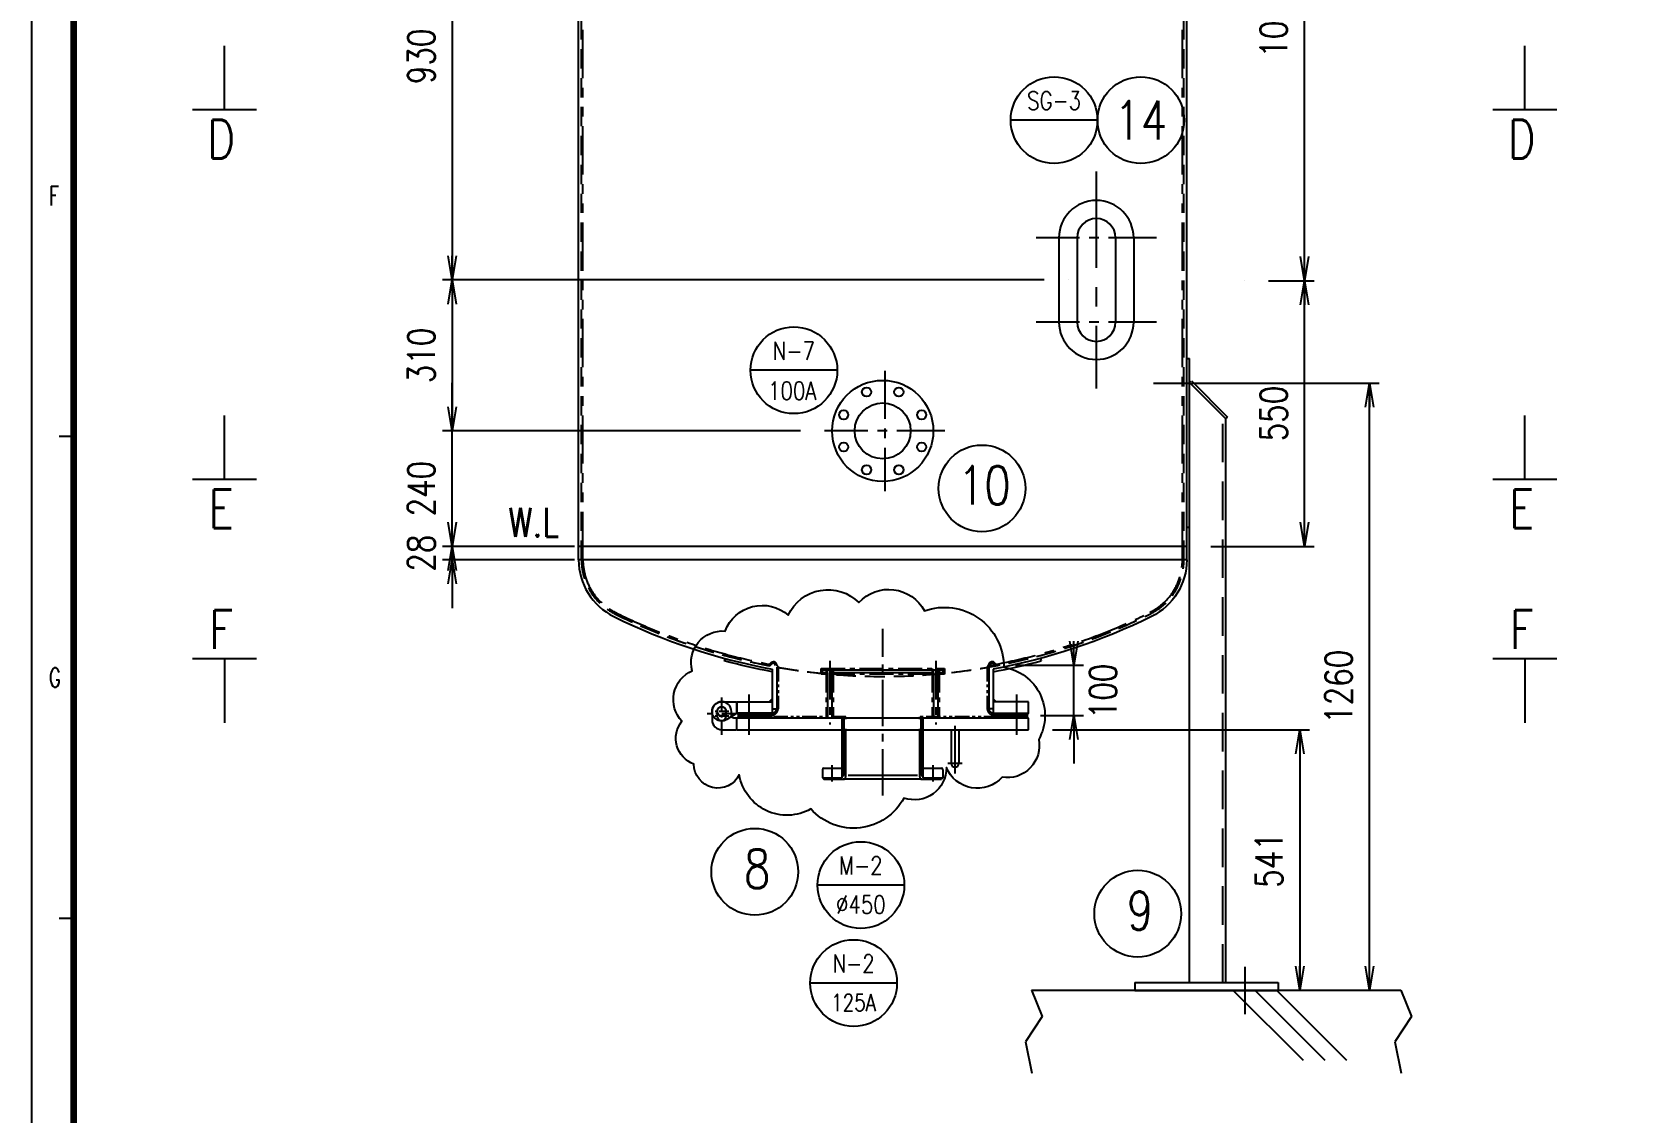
# Model space of a CAD drawing. Extents: x 0 to 36769, y -42 to 11490.
# Drawn here: x 0 to 3302, y 3990 to 6233 of the extents above; entities that cross this region are included whole.
import ezdxf
from ezdxf.enums import TextEntityAlignment as Align

# ---------------------------------------------------------------- set-up
doc = ezdxf.new("R2010")
doc.units = 0
doc.header["$LTSCALE"] = 160
doc.header["$MEASUREMENT"] = 0
for name, pattern in [('ACAD_ISO04W100', [30.5, 24, -3, 0.5, -3]), ('CENTER', [2, 1.25, -0.25, 0.25, -0.25]), ('CENTER2', [1.125, 0.75, -0.125, 0.125, -0.125]), ('DASHED', [0.75, 0.5, -0.25]), ('HIDDEN', [0.375, 0.25, -0.125]), ('PHANTOM2', [1.25, 0.625, -0.125, 0.125, -0.125, 0.125, -0.125])]:
    doc.linetypes.add(name, pattern=pattern)
doc.layers.get('0').update_dxf_attribs({"linetype": 'CONTINUOUS'})
doc.layers.get('DEFPOINTS').update_dxf_attribs({"linetype": 'CONTINUOUS'})
for name, color, linetype in [('3', 2, 'CONTINUOUS'), ('CAS', 30, 'CONTINUOUS'), ('DIM', 7, 'CONTINUOUS'), ('EQI', 3, 'CONTINUOUS'), ('T-F', 7, 'CONTINUOUS'), ('T-N', 4, 'CONTINUOUS'), ('TEXT', 7, 'CONTINUOUS'), ('ZL', 5, 'CONTINUOUS'), ('圖層1', 2, 'ACAD_ISO04W100'), ('機器', 3, 'CONTINUOUS')]:
    doc.layers.add(name, color=color, linetype=linetype)
doc.styles.add('NMS', font='romans.shx', dxfattribs={"width": 0.7, "bigfont": 'EXTFONT.shx'})
doc.styles.add('NMS2', font='romans.shx', dxfattribs={"width": 0.7})
doc.styles.add('ROMANSEXTFONT', font='romans.shx', dxfattribs={"width": 0.8, "bigfont": 'extfont.shx'})
doc.dimstyles.get("Standard").update_dxf_attribs({"dimscale": 20, "dimtxt": 2.8, "dimasz": 2.5, "dimexe": 1, "dimexo": 2.5, "dimgap": 0.8, "dimtad": 1, "dimdec": 0, "dimrnd": 0.5, "dimzin": 9, "dimdsep": 46, "dimtxsty": 'ROMANSEXTFONT', "dimblk": 'OPEN', "dimcen": -0.6, "dimclrd": 256, "dimclre": 256, "dimclrt": 2, "dimadec": 0, "dimazin": 0, "dimtfac": 1, "dimtdec": 0, "dimtmove": 1, "dimatfit": 3, "dimldrblk": 'OPEN', "dimfxl": 0, "dimtvp": 1, "dimtolj": 1, "dimtzin": 9, "dimarcsym": 0})

# ---------------------------------------------------------------- blocks, each defined once
blk = doc.blocks.new('_OPEN')
at = {"color": 0, "linetype": 'ByBlock'}
for p, q in [((-1, 0.167), (0, 0)), ((0, 0), (-1, -0.167)), ((0, 0), (-1, 0))]:
    blk.add_line(p, q, dxfattribs=at)
blk = doc.blocks.new('*D52')
at = {"linetype": 'ByBlock'}
for p, q in [((2566.4, 6795.7), (2661.1, 6795.7)), ((2641.1, 5716.2), (2641.1, 6795.7)), ((2516.4, 5716.2), (2516.4, 5716.2)), ((2566.4, 5716.2), (2661.1, 5716.2))]:
    blk.add_line(p, q, dxfattribs=at)
at = {"layer": 'DEFPOINTS', "linetype": 'ByBlock'}
for p in [(2516.4, 6795.7), (2516.4, 5716.2)]:
    blk.add_point(p, dxfattribs=at)
at = {"linetype": 'ByBlock', "xscale": 50, "yscale": 50, "zscale": 50}
for p, rotation in [((2641.1, 6795.7), 90), ((2641.1, 5716.2), 270)]:
    blk.add_blockref('_OPEN', p, dxfattribs=dict(at, rotation=rotation))
at = {"color": 2, "linetype": 'ByBlock', "insert": (2577.1, 6255.9), "char_height": 56, "attachment_point": 5, "rotation": 90, "style": 'ROMANSEXTFONT'}
blk.add_mtext('1080', dxfattribs=at)
blk = doc.blocks.new('*D51')
at = {"linetype": 'ByBlock'}
for p, q in [((2566.4, 5716.2), (2661.1, 5716.2)), ((2641.1, 5164.7), (2641.1, 5716.2)), ((2396.7, 5164.7), (2396.7, 5164.7)), ((2446.7, 5164.7), (2661.1, 5164.7))]:
    blk.add_line(p, q, dxfattribs=at)
at = {"layer": 'DEFPOINTS', "linetype": 'ByBlock'}
for p in [(2516.4, 5716.2), (2396.7, 5164.7)]:
    blk.add_point(p, dxfattribs=at)
at = {"linetype": 'ByBlock', "xscale": 50, "yscale": 50, "zscale": 50}
for p, rotation in [((2641.1, 5716.2), 90), ((2641.1, 5164.7), 270)]:
    blk.add_blockref('_OPEN', p, dxfattribs=dict(at, rotation=rotation))
at = {"color": 2, "linetype": 'ByBlock', "insert": (2577.1, 5440.4), "char_height": 56, "attachment_point": 5, "rotation": 90, "style": 'ROMANSEXTFONT'}
blk.add_mtext('550', dxfattribs=at)
blk = doc.blocks.new('OPEN')
blk = doc.blocks.new('*D48')
at = {"linetype": 'ByBlock'}
for p, q in [((2081.5, 6645.7), (852.2, 6645.7)), ((872.2, 6645.7), (872.2, 5717.7)), ((2131.5, 6645.7), (2131.5, 6645.7)), ((2100.4, 5717.7), (852.2, 5717.7))]:
    blk.add_line(p, q, dxfattribs=at)
at = {"layer": 'DEFPOINTS', "linetype": 'ByBlock'}
for p in [(2131.5, 6645.7), (2150.4, 5717.7)]:
    blk.add_point(p, dxfattribs=at)
at = {"linetype": 'ByBlock', "xscale": 50, "yscale": 50, "zscale": 50}
for p, rotation in [((872.2, 6645.7), 90), ((872.2, 5717.7), 270)]:
    blk.add_blockref('_OPEN', p, dxfattribs=dict(at, rotation=rotation))
at = {"color": 2, "linetype": 'ByBlock', "insert": (808.2, 6181.7), "char_height": 56, "attachment_point": 5, "rotation": 90, "style": 'ROMANSEXTFONT'}
blk.add_mtext('930', dxfattribs=at)
blk = doc.blocks.new('*D47')
at = {"linetype": 'ByBlock'}
for p, q in [((2100.4, 5717.7), (852.2, 5717.7)), ((872.2, 5717.7), (872.2, 5404.3)), ((2150.4, 5717.7), (2150.4, 5717.7)), ((907.3, 5404.3), (852.2, 5404.3))]:
    blk.add_line(p, q, dxfattribs=at)
at = {"layer": 'DEFPOINTS', "linetype": 'ByBlock'}
for p in [(2150.4, 5717.7), (957.3, 5404.3)]:
    blk.add_point(p, dxfattribs=at)
at = {"linetype": 'ByBlock', "xscale": 50, "yscale": 50, "zscale": 50}
for p, rotation in [((872.2, 5717.7), 90), ((872.2, 5404.3), 270)]:
    blk.add_blockref('_OPEN', p, dxfattribs=dict(at, rotation=rotation))
at = {"color": 2, "linetype": 'ByBlock', "insert": (808.2, 5561), "char_height": 56, "attachment_point": 5, "rotation": 90, "style": 'ROMANSEXTFONT'}
blk.add_mtext('310', dxfattribs=at)
blk = doc.blocks.new('*D46')
at = {"linetype": 'ByBlock'}
for p, q in [((872.2, 5214.7), (872.2, 5264.7)), ((1126.3, 5164.7), (852.2, 5164.7)), ((872.2, 5136.7), (872.2, 5164.7)), ((1126.3, 5136.7), (852.2, 5136.7)), ((872.2, 5086.7), (872.2, 5036.7))]:
    blk.add_line(p, q, dxfattribs=at)
at = {"layer": 'DEFPOINTS', "linetype": 'ByBlock'}
for p in [(1176.3, 5164.7), (1176.3, 5136.7)]:
    blk.add_point(p, dxfattribs=at)
at = {"linetype": 'ByBlock', "xscale": 50, "yscale": 50, "zscale": 50}
for p, rotation in [((872.2, 5164.7), 270), ((872.2, 5136.7), 90)]:
    blk.add_blockref('_OPEN', p, dxfattribs=dict(at, rotation=rotation))
at = {"color": 2, "linetype": 'ByBlock', "insert": (808.2, 5150.7), "char_height": 56, "attachment_point": 5, "rotation": 90, "style": 'ROMANSEXTFONT'}
blk.add_mtext('28', dxfattribs=at)
blk = doc.blocks.new('*D38')
at = {"linetype": 'ByBlock'}
for p, q in [((872.2, 5454.3), (872.2, 5504.3)), ((1594.8, 5404.3), (852.2, 5404.3)), ((872.2, 5164.7), (872.2, 5404.3)), ((1076.3, 5164.7), (852.2, 5164.7)), ((872.2, 5114.7), (872.2, 5064.7))]:
    blk.add_line(p, q, dxfattribs=at)
at = {"layer": 'DEFPOINTS', "linetype": 'ByBlock'}
for p in [(1644.8, 5404.3), (1126.3, 5164.7)]:
    blk.add_point(p, dxfattribs=at)
at = {"linetype": 'ByBlock', "xscale": 50, "yscale": 50, "zscale": 50}
for p, rotation in [((872.2, 5404.3), 270), ((872.2, 5164.7), 90)]:
    blk.add_blockref('_OPEN', p, dxfattribs=dict(at, rotation=rotation))
at = {"color": 2, "linetype": 'ByBlock', "insert": (808.2, 5284.5), "char_height": 56, "attachment_point": 5, "rotation": 90, "style": 'ROMANSEXTFONT'}
blk.add_mtext('240', dxfattribs=at)
blk = doc.blocks.new('*D32')
at = {"linetype": 'ByBlock'}
for p, q in [((2068.2, 4784.3), (2068.2, 4784.3)), ((2118.2, 4784.3), (2651.1, 4784.3)), ((2631.1, 4784.3), (2631.1, 4243.3)), ((2619, 4243.3), (2651.1, 4243.3))]:
    blk.add_line(p, q, dxfattribs=at)
at = {"layer": 'DEFPOINTS', "linetype": 'ByBlock'}
for p in [(2068.2, 4784.3), (2569, 4243.3)]:
    blk.add_point(p, dxfattribs=at)
at = {"linetype": 'ByBlock', "xscale": 50, "yscale": 50, "zscale": 50}
for p, rotation in [((2631.1, 4784.3), 90), ((2631.1, 4243.3), 270)]:
    blk.add_blockref('_OPEN', p, dxfattribs=dict(at, rotation=rotation))
at = {"color": 2, "linetype": 'ByBlock', "insert": (2567.1, 4513.8), "char_height": 56, "attachment_point": 5, "rotation": 90, "style": 'ROMANSEXTFONT'}
blk.add_mtext('\\A1;541', dxfattribs=at)
blk = doc.blocks.new('*D31')
at = {"linetype": 'ByBlock'}
for p, q in [((2327.7, 5503.4), (2795.7, 5503.4)), ((2775.7, 4243.3), (2775.7, 5503.4)), ((2479.8, 4243.3), (2479.8, 4243.3)), ((2529.8, 4243.3), (2795.7, 4243.3))]:
    blk.add_line(p, q, dxfattribs=at)
at = {"layer": 'DEFPOINTS', "linetype": 'ByBlock'}
for p in [(2277.7, 5503.4), (2479.8, 4243.3)]:
    blk.add_point(p, dxfattribs=at)
at = {"linetype": 'ByBlock', "xscale": 50, "yscale": 50, "zscale": 50}
for p, rotation in [((2775.7, 5503.4), 90), ((2775.7, 4243.3), 270)]:
    blk.add_blockref('_OPEN', p, dxfattribs=dict(at, rotation=rotation))
at = {"color": 2, "linetype": 'ByBlock', "insert": (2711.7, 4873.3), "char_height": 56, "attachment_point": 5, "rotation": 90, "style": 'ROMANSEXTFONT'}
blk.add_mtext('\\A1;1260', dxfattribs=at)
blk = doc.blocks.new('*D25')
at = {"linetype": 'ByBlock'}
for p, q in [((4966, 6624.4), (5319, 7771.3)), ((0, 0), (0, 0)), ((0, 0), (0, 0))]:
    blk.add_line(p, q, dxfattribs=at)
at = {"layer": 'DEFPOINTS', "linetype": 'ByBlock'}
for p in [(5333.7, 7819.1), (4966, 6624.4)]:
    blk.add_point(p, dxfattribs=at)
at = {"linetype": 'ByBlock', "xscale": 50, "yscale": 50, "zscale": 50, "rotation": 72.89352933691806}
blk.add_blockref('_OPEN', (5333.7, 7819.1), dxfattribs=at)
at = {"color": 2, "linetype": 'ByBlock', "insert": (5082.4, 7182.3), "char_height": 56, "attachment_point": 5, "rotation": 72.8935, "style": 'ROMANSEXTFONT'}
blk.add_mtext('\\A1;R1250', dxfattribs=at)
blk = doc.blocks.new('*D24')
at = {"linetype": 'ByBlock'}
for p, q in [((5565, 7776.4), (5593.5, 7817.5)), ((5536.4, 7735.3), (5465.1, 7632.7)), ((0, 0), (0, 0)), ((0, 0), (0, 0))]:
    blk.add_line(p, q, dxfattribs=at)
at = {"layer": 'DEFPOINTS', "linetype": 'ByBlock'}
for p in [(5536.4, 7735.3), (5465.1, 7632.7)]:
    blk.add_point(p, dxfattribs=at)
at = {"linetype": 'ByBlock', "xscale": 50, "yscale": 50, "zscale": 50, "rotation": 235.2205729435929}
blk.add_blockref('_OPEN', (5536.4, 7735.3), dxfattribs=at)
at = {"color": 2, "linetype": 'ByBlock', "insert": (5423.1, 7668.9), "char_height": 56, "attachment_point": 5, "rotation": 55.2206, "style": 'ROMANSEXTFONT'}
blk.add_mtext('\\A1;R125', dxfattribs=at)
blk = doc.blocks.new('*D23')
at = {"linetype": 'ByBlock'}
for p, q in [((4966.2, 6145), (5394.6, 5024.1)), ((0, 0), (0, 0)), ((0, 0), (0, 0))]:
    blk.add_line(p, q, dxfattribs=at)
at = {"layer": 'DEFPOINTS', "linetype": 'ByBlock'}
for p in [(4966.2, 6145), (5412.5, 4977.4)]:
    blk.add_point(p, dxfattribs=at)
at = {"linetype": 'ByBlock', "xscale": 50, "yscale": 50, "zscale": 50, "rotation": 290.9180605110514}
blk.add_blockref('_OPEN', (5412.5, 4977.4), dxfattribs=at)
at = {"color": 2, "linetype": 'ByBlock', "insert": (5286.9, 5440.3), "char_height": 56, "attachment_point": 5, "rotation": 290.9181, "style": 'ROMANSEXTFONT'}
blk.add_mtext('\\A1;R1250', dxfattribs=at)
blk = doc.blocks.new('*D22')
at = {"linetype": 'ByBlock'}
for p, q in [((5571.5, 5071), (5465.1, 5136.7)), ((5614, 5044.7), (5656.6, 5018.5)), ((0, 0), (0, 0)), ((0, 0), (0, 0))]:
    blk.add_line(p, q, dxfattribs=at)
at = {"layer": 'DEFPOINTS', "linetype": 'ByBlock'}
for p in [(5465.1, 5136.7), (5571.5, 5071)]:
    blk.add_point(p, dxfattribs=at)
at = {"linetype": 'ByBlock', "xscale": 50, "yscale": 50, "zscale": 50, "rotation": 148.3117169983827}
blk.add_blockref('_OPEN', (5571.5, 5071), dxfattribs=at)
at = {"color": 2, "linetype": 'ByBlock', "insert": (5685.6, 5055.6), "char_height": 56, "attachment_point": 5, "rotation": 328.3117, "style": 'ROMANSEXTFONT'}
blk.add_mtext('\\A1;R125', dxfattribs=at)
blk = doc.blocks.new('A$C2332115C')
at = {"layer": 'CAS'}
for p, q in [((22.2, 171.6), (0, 117)), ((0, 117), (34.7, 65)), ((34.7, 65), (21.7, 0))]:
    blk.add_line(p, q, dxfattribs=at)
blk = doc.blocks.new('*D21')
at = {"linetype": 'ByBlock'}
for p, q in [((1414.7, 10112.8), (2116.6, 9852)), ((0, 0), (0, 0)), ((0, 0), (0, 0))]:
    blk.add_line(p, q, dxfattribs=at)
at = {"layer": 'DEFPOINTS', "linetype": 'ByBlock'}
for p in [(1367.8, 10130.2), (2163.5, 9834.6)]:
    blk.add_point(p, dxfattribs=at)
at = {"linetype": 'ByBlock', "xscale": 50, "yscale": 50, "zscale": 50}
for p, rotation in [((1367.8, 10130.2), 159.6156854471836), ((2163.5, 9834.6), 339.615685447184)]:
    blk.add_blockref('_OPEN', p, dxfattribs=dict(at, rotation=rotation))
at = {"color": 2, "linetype": 'ByBlock', "insert": (1644.5, 10086.4), "char_height": 56, "attachment_point": 5, "rotation": 339.6157, "style": 'ROMANSEXTFONT'}
blk.add_mtext('\\A1;∅849', dxfattribs=at)

msp = doc.modelspace()

# ---------------------------------------------------------------- hatches: boundary and pattern name
at = {"layer": '機器'}
h = msp.add_hatch(dxfattribs=at)
h.set_pattern_fill('ANSI31', color=4, scale=20, style=0)
h.set_pattern_definition([(315, (-5770.5111, 6176.5934), (-1.76776695, -1.76776695), [])])
h.paths.add_polyline_path([(1465.65937, 4811.25832), (1535.65937, 4811.25832), (1535.65937, 4815.25832), (1465.65937, 4815.25832)])
h = msp.add_hatch(dxfattribs=at)
h.set_pattern_fill('ANSI31', color=4, scale=20, style=0)
h.set_pattern_definition([(225, (9301.83, 6176.5934), (1.76776695, -1.76776695), [])])
h.paths.add_polyline_path([(2065.65937, 4811.25832), (1995.65937, 4811.25832), (1995.65937, 4815.25832), (2065.65937, 4815.25832)])

# ---------------------------------------------------------------- linework, layer by layer
at = {"color": 7}
for p, q in [((2211.33608, 6049.32659), (2031.33608, 6049.32659)), ((1671.32314, 5530.2245), (1491.32314, 5530.2245))]:
    msp.add_line(p, q, dxfattribs=at)
for centre in [(2121.33608, 6049.32659), (1581.32314, 5530.2245)]:
    msp.add_circle(centre, 90, dxfattribs=at)
at = {"layer": '3', "color": 1, "linetype": 'CENTER2', "ltscale": 0.8}
msp.add_line((1765.6552, 4647.49482), (1765.6552, 4993.54189), dxfattribs=at)
at = {"layer": 'CAS'}
for p, q in [((2840.86315, 4243.25832), (2074.64125, 4243.25832)), ((2638.60733, 4097.69652), (2493.04553, 4243.25832)), ((2683.86216, 4097.69652), (2538.30037, 4243.25832)), ((2729.117, 4097.69652), (2583.5552, 4243.25832))]:
    msp.add_line(p, q, dxfattribs=at)
at = {"layer": 'DIM'}
for p, q in [((2041.33341, 4918.25895), (2182.41634, 4918.25895)), ((2162.41634, 4813.76636), (2162.41634, 4918.25895)), ((2092.83243, 4813.76636), (2182.41634, 4813.76636)), ((2162.41634, 4763.76636), (2162.41634, 4713.76636))]:
    msp.add_line(p, q, dxfattribs=at)
at = {"layer": 'DIM', "color": 1, "linetype": 'CENTER', "ltscale": 0.1}
for p, q in [((1446.15937, 4822.25832), (1417.15937, 4822.25832)), ((1446.15937, 4812.25832), (1417.15937, 4812.25832))]:
    msp.add_line(p, q, dxfattribs=at)
at = {"layer": 'DIM', "color": 1, "linetype": 'CENTER', "ltscale": 0.15}
for p, q in [((1431.65937, 4773.25832), (1431.65937, 4852.25832)), ((1461.65937, 4817.25832), (1401.65937, 4817.25832))]:
    msp.add_line(p, q, dxfattribs=at)
at = {"layer": 'DIM'}
msp.add_lwpolyline([(2017.05352, 4913.90923, -0.52056705), (2089.48206, 4764.22183, -0.52056705), (2013.459, 4685.48456, -0.5530363606), (1897.75833, 4705.89088, -0.52056705), (1809.83959, 4642.42815, -0.52056705), (1616.61807, 4619.70405, -0.52056705), (1468.16647, 4690.65417, -0.7955057837), (1373.96431, 4713.03205, -0.52056705), (1349.11849, 4801.62084, -0.52056705), (1370.44891, 4906.49774, -0.52056705), (1438.65873, 4988.96923, -0.52056705), (1569.72588, 5022.22052, -0.52056705), (1716.41969, 5048.00328, -0.52056705), (1852.27253, 5031.02093, -0.52056705)], format="xyb", close=True, dxfattribs=at)
at = {"layer": 'EQI', "color": 2}
for p, q in [((466.21773, 6070.81029), (333.19367, 6070.81029)), ((466.21773, 6070.81029), (333.19367, 6070.81029)), ((3164.85073, 6070.81029), (3031.82666, 6070.81029)), ((3164.85073, 6070.81029), (3031.82666, 6070.81029)), ((466.21773, 5303.52174), (333.19367, 5303.52174)), ((466.21773, 5303.52174), (333.19367, 5303.52174)), ((3164.85073, 5303.52174), (3031.82666, 5303.52174)), ((3164.85073, 5303.52174), (3031.82666, 5303.52174)), ((466.21773, 4931.54922), (333.19367, 4931.54922)), ((466.21773, 4931.54922), (333.19367, 4931.54922)), ((3164.85073, 4931.54922), (3031.82666, 4931.54922)), ((3164.85073, 4931.54922), (3031.82666, 4931.54922))]:
    msp.add_line(p, q, dxfattribs=at)
at = {"layer": 'T-F'}
for p, q in [((86.8863, 5392.65887), (56.8863, 5392.65887)), ((86.8863, 4392.65887), (56.8863, 4392.65887))]:
    msp.add_line(p, q, dxfattribs=at)
at = {"layer": 'T-F', "const_width": 14}
msp.add_lwpolyline([(86.8863, 11392.65887), (15986.8863, 11392.65887), (15986.8863, 182.65887), (86.8863, 182.65887)], close=True, dxfattribs=at)
at = {"layer": 'TEXT', "color": 7}
for p, q in [((1810.37092, 4461.74643), (1630.37092, 4461.74643)), ((1795.27016, 4258.36745), (1615.27016, 4258.36745))]:
    msp.add_line(p, q, dxfattribs=at)
for centre in [(2301.33608, 6049.32659), (1971.66085, 5285.07461), (1500.26567, 4489.37548), (1720.37092, 4461.74643), (2294.86872, 4402.37679), (1705.27016, 4258.36745)]:
    msp.add_circle(centre, 90, dxfattribs=at)
at = {"layer": 'ZL', "color": 160}
msp.add_lwpolyline([(0, 11489.58016), (16058.20392, 11489.58016), (16058.20392, 0), (0, 0)], close=True, dxfattribs=at)
at = {"layer": '圖層1', "linetype": 'ByBlock'}
for centre, radius in [((1765.6552, 5404.32361), 105), ((1732.1704, 5485.16307), 9.5), ((1799.14, 5485.16307), 9.5), ((1765.6552, 5404.32361), 58), ((1684.81574, 5437.80841), 9.5), ((1846.49466, 5437.80841), 9.5), ((1684.81574, 5370.83881), 9.5), ((1846.49466, 5370.83881), 9.5), ((1732.1704, 5323.48415), 9.5), ((1799.14, 5323.48415), 9.5)]:
    msp.add_circle(centre, radius, dxfattribs=at)
at = {"layer": '機器'}
for p, q in [((1134.65667, 5136.67321), (1134.65667, 7632.67321)), ((2396.65667, 5136.67321), (2396.65667, 7364.25074)), ((2131.46561, 5805.17321), (2131.46561, 5630.17321)), ((2168.96561, 5805.17321), (2168.96561, 5630.17321)), ((2248.96561, 5805.17321), (2248.96561, 5630.17321)), ((2286.46561, 5805.17321), (2286.46561, 5630.17321)), ((2396.65667, 5554.67322), (2402.65667, 5554.67322)), ((2402.65667, 4259.25832), (2402.65667, 5554.67322)), ((2401.65667, 5504.67322), (2405.19221, 5508.20876)), ((2402.65667, 5504.67322), (2477.65668, 5429.67322)), ((2406.19221, 5508.20876), (2481.19221, 5433.20875)), ((2480.19221, 5433.20875), (2476.65668, 5429.67322)), ((2477.65668, 4259.25832), (2477.65668, 5429.67322)), ((2396.65667, 5204.67321), (2402.65667, 5204.67321)), ((2396.65667, 5164.67321), (1134.65667, 5164.67321)), ((1438.32067, 4932.10091), (1436.94722, 4927.00003)), ((1537.16375, 4922.31483), (1538.6623, 4922.31483)), ((1994.15498, 4922.31483), (1992.65644, 4922.31483)), ((2092.99268, 4932.10091), (2094.36612, 4927.00003)), ((1536.15937, 4909.89694), (1536.15937, 4818.25832)), ((1545.65937, 4914.26762), (1545.65937, 4827.75832)), ((1651.15667, 4902.25832), (1651.15667, 4808.25832)), ((1660.15667, 4902.25832), (1660.15667, 4808.25832)), ((1871.15667, 4902.25832), (1871.15667, 4808.25832)), ((1880.15667, 4902.25832), (1880.15667, 4808.25832)), ((1985.65937, 4914.26858), (1985.65937, 4827.75832)), ((1995.15937, 4909.89794), (1995.15937, 4818.25832)), ((1463.15937, 4842.25832), (1536.15937, 4842.25832)), ((1463.15937, 4818.25832), (1463.15937, 4842.25832)), ((1530.16907, 4842.26458), (1536.16883, 4848.26281)), ((1530.16907, 4842.26458), (1536.16883, 4848.26281)), ((1536.15937, 4827.75832), (1545.65937, 4827.75832)), ((1995.15937, 4827.75832), (1985.65937, 4827.75832)), ((2001.14966, 4842.26458), (1995.14991, 4848.26281)), ((2001.14966, 4842.26458), (1995.14991, 4848.26281)), ((2068.15937, 4842.25832), (1995.15937, 4842.25832)), ((2068.15937, 4818.25832), (2068.15937, 4842.25832)), ((1536.15937, 4818.25832), (1463.15937, 4818.25832)), ((1463.15937, 4818.25832), (1466.15937, 4815.25832)), ((1463.15937, 4808.25832), (1466.15937, 4811.25832)), ((1463.15937, 4784.25832), (1463.15937, 4808.25832)), ((2068.15937, 4808.25832), (1464.05694, 4808.25832)), ((1465.65937, 4815.25832), (1465.65937, 4811.25832)), ((1681.65667, 4684.25832), (1681.65667, 4808.25832)), ((1685.85667, 4689.25832), (1685.85667, 4808.25832)), ((1845.45667, 4689.25832), (1845.45667, 4808.25832)), ((1849.65667, 4684.25832), (1849.65667, 4808.25832)), ((1995.15937, 4818.25832), (2068.15937, 4818.25832)), ((2068.15937, 4818.25832), (2065.15937, 4815.25832)), ((2068.15937, 4808.25832), (2065.15937, 4811.25832)), ((2065.65937, 4815.25832), (2065.65937, 4811.25832)), ((2068.15937, 4784.25832), (2068.15937, 4808.25832)), ((1463.15937, 4784.25832), (2068.15937, 4784.25832)), ((1640.65667, 4701.25833), (1640.65667, 4684.25832)), ((1643.65667, 4704.25832), (1681.20667, 4704.25832)), ((1681.65667, 4704.25832), (1681.20667, 4704.25832)), ((1681.65667, 4689.25832), (1685.85667, 4689.25832)), ((1845.45667, 4689.25832), (1849.65667, 4689.25832)), ((1850.10667, 4704.25832), (1849.65667, 4704.25832)), ((1850.10667, 4704.25832), (1887.65668, 4704.25832)), ((1890.65667, 4701.25833), (1890.65667, 4684.25832)), ((1640.65667, 4684.25832), (1681.65667, 4684.25832)), ((1849.65667, 4684.25832), (1890.65667, 4684.25832)), ((2289.16424, 4259.25832), (2586.14911, 4259.25832)), ((2289.16424, 4259.25832), (2289.16424, 4243.25832)), ((2289.16424, 4243.25832), (2586.14911, 4243.25832)), ((2586.14911, 4259.25832), (2586.14911, 4243.25832))]:
    msp.add_line(p, q, dxfattribs=at)
at = {"layer": '機器', "color": 6, "linetype": 'HIDDEN'}
for p, q in [((1140.65667, 5136.67321), (1140.65667, 7636.02101)), ((2390.65667, 5136.67321), (2390.65667, 7368.45074))]:
    msp.add_line(p, q, dxfattribs=at)
at = {"layer": '機器', "color": 4, "linetype": 'PHANTOM2'}
for p, q in [((1143.65667, 5136.67321), (1143.65667, 7632.67321)), ((2387.65667, 5136.67321), (2387.65667, 7371.45074)), ((1528.12322, 4917.52408), (1535.91595, 4925.31483)), ((1528.12861, 4917.52408), (1535.92134, 4925.31483)), ((1535.92134, 4925.31483), (1538.66278, 4925.31483)), ((1995.3974, 4925.31483), (1992.65596, 4925.31483)), ((2003.19012, 4917.52408), (1995.3974, 4925.31483)), ((1688.85667, 4686.25832), (1688.85667, 4811.25832)), ((1842.45667, 4686.25832), (1842.45667, 4811.25832)), ((1640.65667, 4684.25832), (1643.65667, 4681.25832)), ((1643.65667, 4681.25832), (1683.85667, 4681.25832)), ((1847.45667, 4681.25832), (1887.65667, 4681.25832)), ((1890.65667, 4684.25832), (1887.65667, 4681.25832))]:
    msp.add_line(p, q, dxfattribs=at)
at = {"layer": '機器', "color": 1, "linetype": 'CENTER'}
for p, q in [((2208.96561, 5942.67321), (2208.96561, 5492.67321)), ((1488.15937, 4857.53618), (1488.15937, 4773.38799)), ((2043.15937, 4857.53618), (2043.15937, 4773.38799)), ((1915.65937, 4792.09768), (1915.65937, 4693.57473)), ((1660.65667, 4676.51064), (1660.65667, 4710.30599)), ((1870.65667, 4676.51064), (1870.65667, 4710.30599)), ((1930.65693, 4714.25832), (1900.65937, 4714.25832)), ((2517.65668, 4193.87923), (2517.65668, 4292.12255))]:
    msp.add_line(p, q, dxfattribs=at)
at = {"layer": '機器', "color": 1, "linetype": 'CENTER', "ltscale": 0.5}
for p, q in [((2333.96561, 5805.17321), (2083.96561, 5805.17321)), ((2333.96561, 5630.17321), (2083.96561, 5630.17321)), ((1769.75796, 5529.32361), (1769.75796, 5279.32361)), ((1894.75796, 5404.32361), (1644.75796, 5404.32361))]:
    msp.add_line(p, q, dxfattribs=at)
at = {"layer": '機器', "linetype": 'DASHED'}
msp.add_line((2471.15668, 4259.25832), (2471.15668, 5436.17322), dxfattribs=at)
at = {"layer": '機器', "color": 7}
for p, q in [((2396.65667, 5136.67321), (1134.65667, 5136.67321)), ((1531.68407, 4916.84192), (1537.15836, 4922.31483)), ((1531.68946, 4916.84192), (1537.16375, 4922.31483)), ((1999.62928, 4916.84192), (1994.15498, 4922.31483))]:
    msp.add_line(p, q, dxfattribs=at)
at = {"layer": '機器', "color": 1, "linetype": 'CENTER', "ltscale": 0.4}
for p, q in [((1655.65667, 4926.85048), (1655.65667, 4795.26344)), ((1875.65667, 4926.85048), (1875.65667, 4795.26344))]:
    msp.add_line(p, q, dxfattribs=at)
at = {"layer": '機器', "color": 4, "linetype": 'PHANTOM2', "ltscale": 0.3}
for p, q in [((1548.65937, 4914.26858), (1548.65937, 4827.75832)), ((1982.65937, 4914.26858), (1982.65937, 4827.75832)), ((1688.85667, 4811.25832), (1467.05694, 4811.25832)), ((2065.65937, 4811.25832), (1842.45667, 4811.25832))]:
    msp.add_line(p, q, dxfattribs=at)
at = {"layer": '機器', "color": 4, "linetype": 'CENTER', "ltscale": 0.25}
for p, q in [((1648.15667, 4911.25832), (1648.15667, 4808.25832)), ((1663.15667, 4911.25832), (1663.15667, 4808.25832)), ((1868.15667, 4911.25832), (1868.15667, 4808.25832)), ((1883.15667, 4911.25832), (1883.15667, 4808.25832))]:
    msp.add_line(p, q, dxfattribs=at)
at = {"layer": '機器', "color": 4, "linetype": 'DASHED', "ltscale": 0.2}
for p, q in [((1651.15667, 4902.25832), (1651.15667, 4908.25832)), ((1660.15667, 4902.25832), (1660.15667, 4908.25832)), ((1871.15667, 4902.25832), (1871.15667, 4908.25832)), ((1880.15667, 4902.25832), (1880.15667, 4908.25832))]:
    msp.add_line(p, q, dxfattribs=at)
at = {"layer": '機器', "color": 0, "linetype": 'PHANTOM2', "ltscale": 0.3}
for p, q in [((1536.15937, 4815.25832), (1465.65937, 4815.25832)), ((1995.15937, 4815.25832), (2065.65937, 4815.25832))]:
    msp.add_line(p, q, dxfattribs=at)
at = {"layer": '機器', "linetype": 'Continuous'}
for p, q in [((1907.65888, 4784.25832), (1907.65888, 4714.25832)), ((1923.65742, 4784.25832), (1923.65742, 4714.25832))]:
    msp.add_line(p, q, dxfattribs=at)
at = {"layer": '機器', "color": 0}
for p, q in [((1837.60667, 4689.25832), (1693.70667, 4689.25832)), ((1847.45667, 4681.25832), (1683.85667, 4681.25832))]:
    msp.add_line(p, q, dxfattribs=at)
at = {"layer": '機器', "color": 3}
for points in [[(1134.65667, 5136.67321, 0.2852716178), (1207.58929, 5019.24587, 0.0690896864), (1536.15398, 4909.89797, 0.0690896864)], [(2396.65667, 5136.67321, -0.2852716178), (2323.72405, 5019.24587, -0.0690896864), (1995.15936, 4909.89797, -0.0690896864)]]:
    msp.add_lwpolyline(points, format="xyb", dxfattribs=at)
at = {"layer": '機器', "color": 6, "linetype": 'HIDDEN'}
for points in [[(1140.65667, 5136.67321, 0.2852716178), (1210.24887, 5024.62422, 0.2340876973), (2322.54555, 5025.35782)], [(2390.65667, 5136.67321, -0.2852716178), (2321.06448, 5024.62422, -0.2340876973), (1208.7678, 5025.35782)]]:
    msp.add_lwpolyline(points, format="xyb", dxfattribs=at)
at = {"layer": '機器', "color": 4, "linetype": 'PHANTOM2'}
for points in [[(1143.65667, 5136.67321, 0.2852716178), (1211.57866, 5027.3134, 0.0708424887), (1546.37525, 4917.1873, 0.0708424887)], [(2387.65667, 5136.67321, -0.2852716178), (2319.73469, 5027.3134, -0.0708424887), (1984.93809, 4917.1873, -0.0708424887)]]:
    msp.add_lwpolyline(points, format="xyb", dxfattribs=at)
at = {"layer": '機器'}
for points in [[(1536.15398, 4904.52576, -0.0201224301), (1436.94722, 4927.00003, -0.0199287064)], [(1995.15937, 4904.52576, 0.0201224301), (2094.36612, 4927.00003, 0.0199287064)]]:
    msp.add_lwpolyline(points, format="xyb", dxfattribs=at)
at = {"layer": '機器', "color": 4, "linetype": 'CENTER', "ltscale": 0.25}
for points in [[(1648.15667, 4899.25832), (1637.65667, 4899.25832), (1637.65667, 4911.25832), (1893.65667, 4911.25832), (1893.65667, 4899.25832), (1883.15667, 4899.25832)], [(1868.15667, 4899.25832), (1663.15667, 4899.25832)]]:
    msp.add_lwpolyline(points, dxfattribs=at)
at = {"layer": '機器'}
for points in [[(1651.15667, 4902.25832), (1640.65667, 4902.25832), (1640.65667, 4908.25832), (1890.65667, 4908.25832), (1890.65667, 4902.25832), (1880.15667, 4902.25832)], [(1871.15667, 4902.25832), (1660.15667, 4902.25832)]]:
    msp.add_lwpolyline(points, dxfattribs=at)
for points in [[(1442.1994, 4805.26103, -1.3246750446), (1431.65937, 4842.25832), (1460.15937, 4842.25832, -0.4142135624), (1463.15937, 4839.25832), (1463.15937, 4818.25832)], [(1456.65937, 4808.25832, -0.4142135624), (1451.65937, 4813.25832), (1451.65937, 4822.25832, 1), (1411.65937, 4822.25832), (1411.65937, 4804.25832, 0.4142135624), (1431.65937, 4784.25832), (1460.15937, 4784.25832, 0.4142135624), (1463.15937, 4787.25832), (1463.15937, 4808.25832)], [(1441.15937, 4812.25832), (1441.15937, 4822.25832, 1), (1422.15937, 4822.25832), (1422.15937, 4812.25832, 1)]]:
    msp.add_lwpolyline(points, format="xyb", close=True, dxfattribs=at)
at = {"layer": '機器', "color": 4}
for points in [[(1465.65937, 4811.25832), (1535.65937, 4811.25832), (1535.65937, 4815.25832), (1465.65937, 4815.25832)], [(2065.65937, 4811.25832), (1995.65937, 4811.25832), (1995.65937, 4815.25832), (2065.65937, 4815.25832)]]:
    msp.add_lwpolyline(points, close=True, dxfattribs=at)
at = {"layer": '機器'}
msp.add_circle((1431.65937, 4822.25832), 9.5, dxfattribs=at)
for centre, radius, start, end in [((2208.96561, 5805.17321), 77.5, 0, 180), ((2208.96561, 5805.17321), 40, 0, 180), ((2208.96561, 5630.17321), 77.5, 180, 360), ((2208.96561, 5630.17321), 40, 180, 360), ((1538.66278, 4917.81483), 4.5, 0.03108411, 90), ((1992.65596, 4917.81483), 4.5, 90, 179.96891589), ((1536.15937, 4827.75832), 9.5, 270, 360), ((1995.15937, 4827.75832), 9.5, 180, 270), ((1643.65667, 4701.25833), 2.99999, 90, 180), ((1887.65668, 4701.25833), 2.99999, 0, 90)]:
    msp.add_arc(centre, radius, start, end, dxfattribs=at)
at = {"layer": '機器', "color": 4, "linetype": 'PHANTOM2'}
for centre, radius, start, end in [((1538.66278, 4917.81483), 7.5, 0, 90), ((1992.65596, 4917.81483), 7.5, 90, 180), ((1683.85667, 4686.25832), 5, 270, 360), ((1847.45667, 4686.25832), 5, 180, 270)]:
    msp.add_arc(centre, radius, start, end, dxfattribs=at)
at = {"layer": '機器', "color": 4, "linetype": 'PHANTOM2', "ltscale": 0.3}
for centre, start, end in [((1545.65937, 4914.26858), 0, 76.11084432), ((1985.65937, 4914.26858), 103.88915568, 180)]:
    msp.add_arc(centre, 3, start, end, dxfattribs=at)
at = {"layer": '機器', "color": 4, "linetype": 'CENTER'}
for centre, start, end in [((1536.15937, 4827.75832), 270, 360), ((1995.15937, 4827.75832), 180, 270)]:
    msp.add_arc(centre, 12.5, start, end, dxfattribs=at)
at = {"layer": '機器', "linetype": 'Continuous'}
msp.add_arc((1915.65937, 4714.25832), 7.99999, 180, 360, dxfattribs=at)

# ---------------------------------------------------------------- block references
at = {"layer": 'DIM', "xscale": 50, "yscale": 50, "zscale": 50}
for p, rotation in [((2162.41634, 4918.25895), 270), ((2162.41634, 4813.76636), 90)]:
    msp.add_blockref('_OPEN', p, dxfattribs=dict(at, rotation=rotation))
at = {"layer": 'EQI', "xscale": -1}
for p in [(2096.87096, 4071.69839), (2863.09286, 4071.69839)]:
    msp.add_blockref('A$C2332115C', p, dxfattribs=at)

# ---------------------------------------------------------------- texts
at = {"color": 2, "style": 'ROMANSEXTFONT', "width": 0.8}
for s, height, p in [('SG-3', 37.5, (2121.33608, 6089.82659)), ('14', 80, (2301.33608, 6049.32659)), ('D', 80, (393.0614, 6010.05125)), ('D', 80, (3091.6944, 6010.05125)), ('N-7', 37.5, (1581.32314, 5570.7245)), ('10', 80, (1976.42833, 5291.31534)), ('E', 80, (393.0614, 5242.7627)), ('E', 80, (3091.6944, 5242.7627)), ('F', 80, (393.0614, 4992.30826)), ('F', 80, (3091.6944, 4992.30826)), ('8', 80, (1505.03315, 4495.61621)), ('9', 80, (2299.6362, 4408.61753))]:
    msp.add_text(s, height=height, dxfattribs=at).set_placement(p, align=Align.MIDDLE)
at = {"layer": 'DIM', "color": 2, "insert": (2223.114, 4863.693), "char_height": 56, "attachment_point": 5, "rotation": 90, "style": 'ROMANSEXTFONT'}
msp.add_mtext('\\A1;100', dxfattribs=at)
at = {"layer": 'T-N', "color": 4, "style": 'NMS2', "width": 0.7}
for s, p in [('F', (35.21302, 5872.46882)), ('G', (35.21302, 4872.46882))]:
    msp.add_text(s, height=40, dxfattribs=at).set_placement(p)
at = {"layer": 'TEXT', "color": 2, "width": 0.8}
for s, height, style, p in [('100A', 37.5, 'ROMANSEXTFONT', (1577.98945, 5487.67516)), ('M-2', 37.5, 'ROMANSEXTFONT', (1720.37092, 4502.24643)), ('%%C450', 37.5, 'ROMANSEXTFONT', (1720.37092, 4421.24643)), ('N-2', 37.5, 'ROMANSEXTFONT', (1705.27016, 4298.86745)), ('125A', 35, 'NMS2', (1705.27016, 4217.86745))]:
    msp.add_text(s, height=height, dxfattribs=dict(at, style=style)).set_placement(p, align=Align.MIDDLE)
at = {"layer": 'TEXT', "color": 2, "style": 'NMS', "width": 0.8}
msp.add_text('W.L', height=60, dxfattribs=at).set_placement((989.53546, 5184.59456))

# ---------------------------------------------------------------- dimensions: what is measured, and where the dimension line sits
at = {"layer": 'DIM'}
dim = msp.add_diameter_dim_2p(p1=(1367.79951, 10130.22829), p2=(2163.51089, 9834.55382), dimstyle='Standard', dxfattribs=at)
dim.commit()
dim.dimension.update_dxf_attribs({"geometry": '*D21', "text_midpoint": (1644.51645, 10086.43615), "dimtype": 163})
for center, mpoint, picture, middle in [((4966.01927, 6624.41043), (5333.7046, 7819.11018), '*D25', (5082.42282, 7182.29784)), ((5465.13684, 7632.67321), (5536.43917, 7735.34247), '*D24', (5423.05253, 7668.92978)), ((4966.20793, 6145.00096), (5412.49849, 4977.38601), '*D23', (5286.88339, 5440.32348)), ((5465.13684, 5136.67321), (5571.50165, 5071.011), '*D22', (5685.60965, 5055.6446))]:
    dim = msp.add_radius_dim(center=center, mpoint=mpoint, dimstyle='Standard', dxfattribs=at)
    dim.commit()
    dim.dimension.update_dxf_attribs({"geometry": picture, "text_midpoint": middle, "dimtype": 164})
for base, p1, p2, text, picture, middle in [((2641.0977, 6795.67321), (2516.39221, 5716.17321), (2516.39221, 6795.67321), '1080', '*D52', (2577.0977, 6255.92321)), ((872.1815, 5717.67321), (2131.46561, 6645.67321), (2150.37514, 5717.67321), '930', '*D48', (808.1815, 6181.67321)), ((872.1815, 5404.32361), (2150.37514, 5717.67321), (957.29389, 5404.32361), '310', '*D47', (808.1815, 5560.99841)), ((2641.0977, 5716.17321), (2396.65667, 5164.67321), (2516.39221, 5716.17321), '550', '*D51', (2577.0977, 5440.42321)), ((872.1815, 5404.32361), (1126.3156, 5164.67321), (1644.75796, 5404.32361), '240', '*D38', (808.1815, 5284.49841)), ((872.1815, 5164.67321), (1176.3156, 5136.67321), (1176.3156, 5164.67321), '28', '*D46', (808.1815, 5150.67321))]:
    dim = msp.add_linear_dim(base=base, p1=p1, p2=p2, angle=90, text=text, dimstyle='Standard', dxfattribs=at)
    dim.commit()
    dim.dimension.update_dxf_attribs({"geometry": picture, "text_midpoint": middle})
at = {"layer": 'DIM', "color": 6}
for base, p1, p2, picture, middle in [((2775.74752, 5503.37727), (2479.84141, 4243.25832), (2277.65667, 5503.37727), '*D31', (2711.74752, 4873.31779)), ((2631.115, 4243.25832), (2068.15937, 4784.25832), (2569.00141, 4243.25832), '*D32', (2567.115, 4513.75832))]:
    dim = msp.add_linear_dim(base=base, p1=p1, p2=p2, angle=90, dimstyle='Standard', dxfattribs=at)
    dim.commit()
    dim.dimension.update_dxf_attribs({"geometry": picture, "text_midpoint": middle})

# ---------------------------------------------------------------- leaders
at = {"layer": 'EQI', "color": 2}
for points, override in [([(399.7057, 6070.76298), (399.7057, 6203.78705)], {"dimgap": 0.8, "dimtad": 0, "dimclrd": 2, "dimldrblk": 'OPEN'}), ([(399.7057, 6070.76298), (399.7057, 6203.78705)], {"dimgap": 0.8, "dimtad": 0, "dimldrblk": 'OPEN'}), ([(3098.33869, 6070.76298), (3098.33869, 6203.78705)], {"dimgap": 0.8, "dimtad": 0, "dimclrd": 2, "dimldrblk": 'OPEN'}), ([(3098.33869, 6070.76298), (3098.33869, 6203.78705)], {"dimgap": 0.8, "dimtad": 0, "dimldrblk": 'OPEN'}), ([(399.7057, 5303.47443), (399.7057, 5436.4985)], {"dimgap": 0.8, "dimtad": 0, "dimclrd": 2, "dimldrblk": 'OPEN'}), ([(399.7057, 5303.47443), (399.7057, 5436.4985)], {"dimgap": 0.8, "dimtad": 0, "dimldrblk": 'OPEN'}), ([(3098.33869, 5303.47443), (3098.33869, 5436.4985)], {"dimgap": 0.8, "dimtad": 0, "dimclrd": 2, "dimldrblk": 'OPEN'}), ([(3098.33869, 5303.47443), (3098.33869, 5436.4985)], {"dimgap": 0.8, "dimtad": 0, "dimldrblk": 'OPEN'}), ([(399.7057, 4931.59652), (399.7057, 4798.57246)], {"dimgap": 0.8, "dimtad": 0, "dimclrd": 2, "dimldrblk": 'OPEN'}), ([(399.7057, 4931.59652), (399.7057, 4798.57246)], {"dimgap": 0.8, "dimtad": 0, "dimldrblk": 'OPEN'}), ([(3098.33869, 4931.59652), (3098.33869, 4798.57246)], {"dimgap": 0.8, "dimtad": 0, "dimclrd": 2, "dimldrblk": 'OPEN'}), ([(3098.33869, 4931.59652), (3098.33869, 4798.57246)], {"dimgap": 0.8, "dimtad": 0, "dimclrd": 2, "dimldrblk": 'OPEN'})]:
    msp.add_leader(points, dimstyle='Standard', override=override, dxfattribs=at)

doc.saveas('drawing.dxf')
